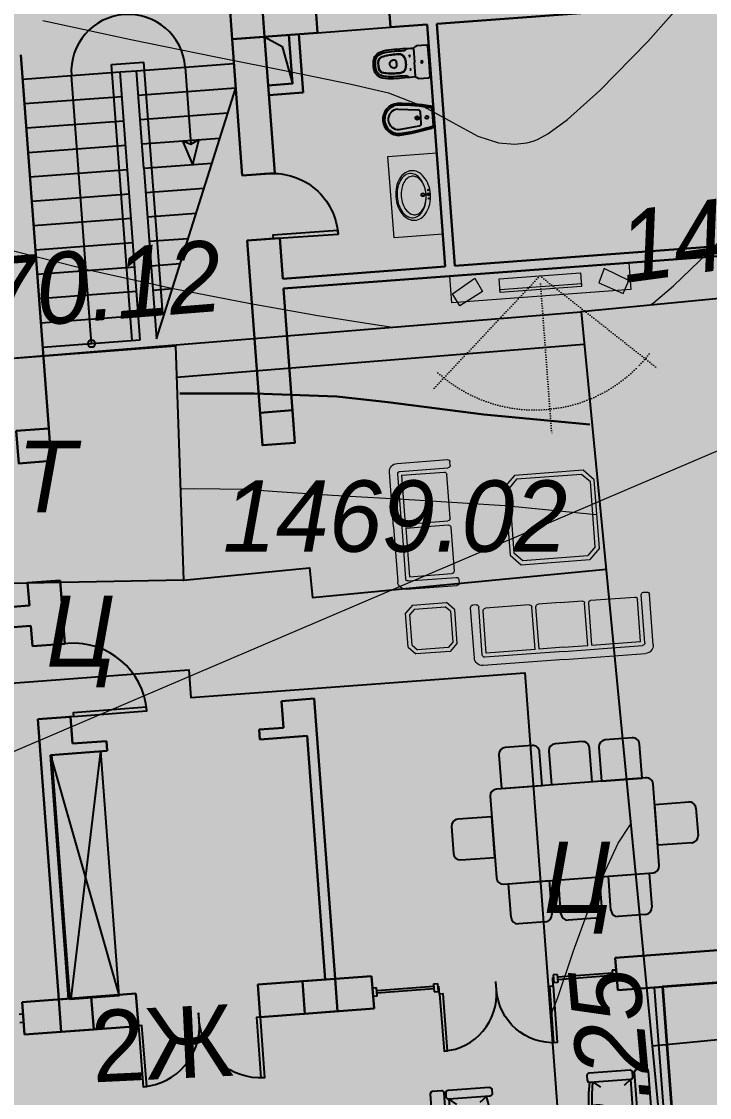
# Model space of a CAD drawing. Header units: millimetres. Extents: x 474337 to 1180020, y 4124662 to 4776603.
# Drawn here: x 742755 to 751199, y 4305724 to 4318936 of the extents above; entities that cross this region are included whole.
import ezdxf

# ---------------------------------------------------------------- set-up
doc = ezdxf.new("R2010")
doc.units = ezdxf.units.MM
doc.header["$PDMODE"] = 32
doc.header["$PDSIZE"] = 0.33
doc.linetypes.add('ACAD_ISO07W100', pattern=[3, 0, -3])
doc.linetypes.add('ДОРОГИ_СТРОЯЩ', pattern=[9, 8, -1])
for name, color, linetype in [('(004) Точки рельефа', 7, 'Continuous'), ('(007) Здания', 7, 'Continuous'), ('(025) Дорога', 7, 'Continuous'), ('(031) Горизонтали', 42, 'Continuous'), ('(035) Откосы', 7, 'Continuous'), ('Furniture', 43, 'Continuous'), ('МЕБЕЛИРОВКА', 7, 'Continuous')]:
    doc.layers.add(name, color=color, linetype=linetype)
doc.layers.add('(032) Горизонтали утолщенные', color=32, linetype='Continuous', lineweight=30)
doc.layers.add('_0', color=7, linetype='Continuous', lineweight=25)
doc.styles.add('BM-431', font='')
doc.styles.add('D-431', font='')
doc.styles.add('P-131', font='')
doc.styles.get('BM-431').set_extended_font_data('Bm431', italic=True)
doc.styles.get('D-431').set_extended_font_data('D431', italic=True)
doc.styles.get('P-131').set_extended_font_data('P131')
doc.linetypes.add('FENCELINE1', pattern='A,0.25,-0.1,[133,ltypeshp.shx,S=0.1,R=0,X=-0.1,Y=0],-0.1,1', length=1.45)
doc.linetypes.add('ПОДПОРНАЯ СТЕНКА', pattern='A,2,["V",Standard,S=1.2,R=0,X=0,Y=-1.2],0.2,["V",Standard,S=0.8,R=0,X=0,Y=-0.8],0.25,["V",Standard,S=0.3,R=0,X=0,Y=-0.3],0.25', length=2.7)

# ---------------------------------------------------------------- blocks, each defined once
blk = doc.blocks.new('*U126')
for p, q in [((0, 0), (0, -100)), ((-750, 0), (-750, -100))]:
    blk.add_line(p, q)
blk.add_lwpolyline([(0, 0), (0, 750), (-43.75, 750), (-43.75, 0)], close=True)
blk.add_arc((0, 0), 750, 90, 180)
blk = doc.blocks.new('*U127')
for p, q in [((0, 0), (0, -100)), ((-900, 0), (-900, -100))]:
    blk.add_line(p, q)
blk.add_lwpolyline([(0, 0), (0, 900), (-43.75, 900), (-43.75, 0)], close=True)
blk.add_arc((0, 0), 900, 90, 180)
blk = doc.blocks.new('FSDFTV')
at = {"color": 33, "linetype": 'ACAD_ISO07W100', "lineweight": 13, "ltscale": 10}
for p, q in [((2, 179), (2, 2037)), ((2, 79), (-1440, 1399)), ((2, 79), (1376, 1338))]:
    blk.add_line(p, q, dxfattribs=at)
at = {"color": 33, "linetype": 'ByBlock', "lineweight": 13}
for points in [[(-1101, 0), (1101, 0), (1101, 331), (-1101, 331)], [(-1086, 219), (-796, 48), (-716, 221), (-1006, 372)], [(1086, 219), (796, 48), (716, 221), (1006, 372)], [(-500, 79), (503, 79), (503, 247), (-500, 247)], [(-500, 210), (503, 210), (503, 247), (-500, 247)]]:
    blk.add_lwpolyline(points, close=True, dxfattribs=at)
at = {"color": 33, "linetype": 'ACAD_ISO07W100', "lineweight": 13, "ltscale": 10}
blk.add_arc((-51, -54), 1776, 42.0748, 137.9252, dxfattribs=at)
blk = doc.blocks.new('dghjhjsdasdh')
at = {"layer": 'МЕБЕЛИРОВКА', "lineweight": 13}
for p, q in [((2593102, -414055, 1194), (2593722, -414055, 1194)), ((2593002, -415155, 1194), (2593002, -414155, 1194)), ((2593102, -415155, 1194), (2593102, -414185, 1194)), ((2593132, -414155, 1194), (2593722, -414155, 1194)), ((2593752, -414125, 1194), (2593752, -414085, 1194)), ((2593152, -414805, 1194), (2593152, -414205, 1194)), ((2593152, -414205, 1194), (2593672, -414205, 1194)), ((2593702, -414775, 1194), (2593702, -414235, 1194)), ((2594331, -414624, 1194), (2594202, -414753, 1194)), ((2594352, -414674, 1194), (2594252, -414774, 1194)), ((2594331, -414624, 1194), (2595173, -414624, 1194)), ((2594352, -414674, 1194), (2595152, -414674, 1194)), ((2595152, -414674, 1194), (2595252, -414774, 1194)), ((2595173, -414624, 1194), (2595302, -414753, 1194)), ((2593152, -414805, 1194), (2593672, -414805, 1194)), ((2594202, -415595, 1194), (2594202, -414753, 1194)), ((2594252, -415574, 1194), (2594252, -414774, 1194)), ((2595252, -414774, 1194), (2595252, -415574, 1194)), ((2595302, -414753, 1194), (2595302, -415595, 1194)), ((2593152, -415155, 1194), (2593152, -414855, 1194)), ((2593152, -414855, 1194), (2593672, -414855, 1194)), ((2593702, -415155, 1194), (2593702, -414885, 1194)), ((2593002, -415155, 1194), (2593002, -416155, 1194)), ((2593102, -415155, 1194), (2593102, -416125, 1194)), ((2593152, -415155, 1194), (2593152, -415455, 1194)), ((2593702, -415155, 1194), (2593702, -415425, 1194)), ((2593152, -415455, 1194), (2593672, -415455, 1194)), ((2593152, -415505, 1194), (2593672, -415505, 1194)), ((2593152, -415505, 1194), (2593152, -416105, 1194)), ((2593702, -415535, 1194), (2593702, -416075, 1194)), ((2594331, -415724, 1194), (2594202, -415595, 1194)), ((2594352, -415674, 1194), (2594252, -415574, 1194)), ((2595252, -415574, 1194), (2595152, -415674, 1194)), ((2595302, -415595, 1194), (2595173, -415724, 1194)), ((2595173, -415724, 1194), (2594331, -415724, 1194)), ((2595152, -415674, 1194), (2594352, -415674, 1194)), ((2593132, -416155, 1194), (2593722, -416155, 1194)), ((2593152, -416105, 1194), (2593672, -416105, 1194)), ((2593102, -416255, 1194), (2593722, -416255, 1194)), ((2593752, -416185, 1194), (2593752, -416225, 1194)), ((2594006, -417024, 1194), (2594006, -416404, 1194)), ((2594076, -416374, 1194), (2594036, -416374, 1194)), ((2594106, -416994, 1194), (2594106, -416404, 1194)), ((2594726, -416424, 1194), (2594186, -416424, 1194)), ((2594836, -416424, 1194), (2595376, -416424, 1194)), ((2595456, -416994, 1194), (2595456, -416404, 1194)), ((2595486, -416374, 1194), (2595526, -416374, 1194)), ((2595556, -417024, 1194), (2595556, -416404, 1194)), ((2593295, -416455, 1194), (2593206, -416544, 1194)), ((2593206, -416544, 1194), (2593206, -416966, 1194)), ((2593316, -416505, 1194), (2593256, -416565, 1194)), ((2593256, -416565, 1194), (2593256, -416945, 1194)), ((2593716, -416455, 1194), (2593295, -416455, 1194)), ((2593696, -416505, 1194), (2593316, -416505, 1194)), ((2593696, -416505, 1194), (2593756, -416565, 1194)), ((2593716, -416455, 1194), (2593806, -416544, 1194)), ((2593756, -416945, 1194), (2593756, -416565, 1194)), ((2593806, -416966, 1194), (2593806, -416544, 1194)), ((2594156, -416974, 1194), (2594156, -416454, 1194)), ((2594756, -416974, 1194), (2594756, -416454, 1194)), ((2594806, -416974, 1194), (2594806, -416454, 1194)), ((2595406, -416974, 1194), (2595406, -416454, 1194)), ((2593316, -417005, 1194), (2593256, -416945, 1194)), ((2593756, -416945, 1194), (2593696, -417005, 1194)), ((2593295, -417055, 1194), (2593206, -416966, 1194)), ((2593295, -417055, 1194), (2593716, -417055, 1194)), ((2593316, -417005, 1194), (2593696, -417005, 1194)), ((2593806, -416966, 1194), (2593716, -417055, 1194)), ((2594781, -417024, 1194), (2594136, -417024, 1194)), ((2594756, -416974, 1194), (2594156, -416974, 1194)), ((2594781, -417024, 1194), (2595426, -417024, 1194)), ((2594806, -416974, 1194), (2595406, -416974, 1194)), ((2594781, -417124, 1194), (2594106, -417124, 1194)), ((2594781, -417124, 1194), (2595456, -417124, 1194))]:
    blk.add_line(p, q, dxfattribs=at)
for centre, radius, start, end in [((2593102, -414155, 1194), 100, 90, 180), ((2593722, -414085, 1194), 30, 0, 90), ((2593132, -414185, 1194), 30, 90, 180), ((2593722, -414125, 1194), 30, 270, 0), ((2593672, -414235, 1194), 30, 0, 90), ((2593672, -414775, 1194), 30, 270, 0), ((2593672, -414885, 1194), 30, 0, 90), ((2593672, -415425, 1194), 30, 270, 0), ((2593672, -415535, 1194), 30, 0, 90), ((2593102, -416155, 1194), 100, 180, 270), ((2593132, -416125, 1194), 30, 180, 270), ((2593672, -416075, 1194), 30, 270, 0), ((2593722, -416185, 1194), 30, 0, 90), ((2593722, -416225, 1194), 30, 270, 0), ((2594036, -416404, 1194), 30, 90, 180), ((2594076, -416404, 1194), 30, 0, 90), ((2594186, -416454, 1194), 30, 90, 180), ((2594726, -416454, 1194), 30, 0, 90), ((2594836, -416454, 1194), 30, 90, 180), ((2595376, -416454, 1194), 30, 0, 90), ((2595486, -416404, 1194), 30, 90, 180), ((2595526, -416404, 1194), 30, 0, 90), ((2594106, -417024, 1194), 100, 180, 270), ((2594136, -416994, 1194), 30, 180, 270), ((2595426, -416994, 1194), 30, 270, 0), ((2595456, -417024, 1194), 100, 270, 0)]:
    blk.add_arc(centre, radius, start, end, dxfattribs=at)
blk = doc.blocks.new('ITYIR6')
at = {"lineweight": 13, "elevation": -59}
blk.add_lwpolyline([(2899772, 225462), (2899772, 224862), (2898772, 224862), (2898772, 225462)], dxfattribs=at)
at = {"lineweight": 13}
for centre, radius in [((2899220, 225325, -59), 9.72), ((2899272, 225255, -59), 23.1), ((2899272, 225325, -59), 17.3), ((2899272, 225255, -59), 14.7), ((2899272, 225325, -59), 10.5), ((2899324, 225325, -59), 9.72)]:
    blk.add_circle(centre, radius, dxfattribs=at)
for centre, radius, start, end in [((2899192, 225090, -59), 237, 124.9793, 149.3739), ((2899241, 225021, -59), 321, 106.1623, 124.9793), ((2899240, 224995, -59), 294, 105.1466, 123.1651), ((2899244, 225032, -59), 258, 104.9001, 122.7157), ((2899272, 224913, -59), 434, 90, 106.1623), ((2899272, 224878, -59), 415, 90, 105.1466), ((2899272, 224926, -59), 367, 90, 104.9001), ((2899272, 224913, -59), 434, 73.8377, 90), ((2899272, 224926, -59), 367, 75.0999, 90), ((2899272, 224878, -59), 415, 74.8534, 90), ((2899300, 225032, -59), 258, 57.2843, 75.0999), ((2899304, 224995, -59), 294, 56.8349, 74.8534), ((2899304, 225021, -59), 321, 55.0207, 73.8377), ((2899352, 225090, -59), 237, 30.6261, 55.0207), ((2899119, 225134, -59), 152, 149.3739, 180), ((2899119, 225134, -59), 152, 180, 210.6261), ((2899119, 225115, -59), 119, 147.6324, 180), ((2899192, 225069, -59), 206, 123.1651, 147.6324), ((2899135, 225141, -59), 100, 147.1854, 180), ((2899135, 225141, -59), 100, 180, 212.8146), ((2899201, 225099, -59), 178, 122.7157, 147.1854), ((2899343, 225099, -59), 178, 32.8146, 57.2843), ((2899352, 225069, -59), 206, 32.3676, 56.8349), ((2899409, 225141, -59), 100, 0, 32.8146), ((2899409, 225141, -59), 100, 327.1854, 0), ((2899425, 225115, -59), 119, 0, 32.3676), ((2899425, 225134, -59), 152, 0, 30.6261), ((2899425, 225134, -59), 152, 329.3739, 0), ((2899192, 225177, -59), 237, 210.6261, 235.0207), ((2899119, 225115, -59), 119, 180, 212.3676), ((2899192, 225162, -59), 206, 212.3676, 236.8349), ((2899201, 225183, -59), 178, 212.8146, 237.2843), ((2899244, 225250, -59), 258, 237.2843, 255.0999), ((2899272, 225356, -59), 367, 255.0999, 270), ((2899272, 225356, -59), 367, 270, 284.9001), ((2899300, 225250, -59), 258, 284.9001, 302.7157), ((2899343, 225183, -59), 178, 302.7157, 327.1854), ((2899352, 225162, -59), 206, 303.1651, 327.6324), ((2899352, 225177, -59), 237, 304.9793, 329.3739), ((2899425, 225115, -59), 119, 327.6324, 0), ((2899241, 225246, -59), 321, 235.0207, 253.8377), ((2899240, 225236, -59), 294, 236.8349, 254.8534), ((2899272, 225355, -59), 434, 253.8377, 270), ((2899272, 225353, -59), 415, 254.8534, 270), ((2899272, 225353, -59), 415, 270, 285.1466), ((2899272, 225355, -59), 434, 270, 286.1623), ((2899304, 225236, -59), 294, 285.1466, 303.1651), ((2899304, 225246, -59), 321, 286.1623, 304.9793)]:
    blk.add_arc(centre, radius, start, end, dxfattribs=at)
blk = doc.blocks.new('cu')
at = {"layer": '_0'}
for p, q in [((0, 0), (0, 186)), ((18, 200), (141, 200)), ((180, 164), (180, 0)), ((279, 159), (261, 176)), ((0, -2), (0, 0)), ((180, -2), (180, 0)), ((437, 47), (424, 47)), ((0, -5), (0, -2)), ((0, -191), (0, -5)), ((180, -2), (180, -5)), ((180, -169), (180, -5)), ((437, -52), (424, -52)), ((141, -205), (18, -205)), ((279, -164), (261, -181))]:
    blk.add_line(p, q, dxfattribs=at)
for centre, radius in [((90, -2), 13.5), ((90, -2), 13.5), ((236, 80), 7.5), ((236, -85), 7.5)]:
    blk.add_circle(centre, radius, dxfattribs=at)
for centre, radius, start, end in [((8, 186), 8, 155.2115, 180), ((18, 180), 20, 90, 150.9831), ((141, 181), 19, 34.9372, 90), ((165, 198), 10, 214.9372, 253.7848), ((155, 164), 25, 23.3776, 73.7848), ((383, -5322), 5500, 89.2905, 92.1362), ((155, 164), 25, 360, 23.3776), ((293, 173), 20, 225, 270.9364), ((383, -5322), 5476, 89.2905, 90.9364), ((444, -373), 550, 75.4605, 89.2905), ((444, -373), 526, 75.4605, 89.2905), ((549, 30), 110, 8.8162, 75.4605), ((549, 30), 134, 8.8162, 75.4605), ((485, 0), 200, 160.016, 180), ((485, 0), 200, 180, 180.7162), ((485, 0), 196, 160.016, 180), ((485, 0), 196, 180, 180.7308), ((368, 43), 75, 90.1648, 160.016), ((368, 43), 71, 90.1648, 160.016), ((383, -5322), 5440, 89.2905, 90.1648), ((383, -5322), 5436, 89.2905, 90.1648), ((582, 0), 180, 170.2849, 180), ((424, 27), 20, 90, 170.2849), ((437, 0), 47, 0, 90), ((444, -373), 490, 75.4605, 89.2905), ((444, -373), 486, 75.4605, 89.2905), ((437, 0), 47, 356.9509, 0), ((549, 30), 70, 8.8162, 75.4605), ((549, 30), 74, 8.8162, 75.4605), ((355, 0), 266, 0, 8.8162), ((355, 0), 266, 359.4615, 0), ((355, 0), 270, 0, 8.8162), ((355, 0), 270, 359.4695, 0), ((355, 0), 306, 0, 8.8162), ((355, 0), 306, 359.5319, 0), ((355, 0), 330, 0, 8.8162), ((485, -5), 200, 179.2838, 180), ((485, -5), 200, 180, 199.984), ((485, -5), 196, 179.2692, 180), ((485, -5), 196, 180, 199.984), ((368, -48), 75, 199.984, 269.8352), ((368, -48), 71, 199.984, 269.8352), ((383, 5317), 5436, 269.8352, 270.7095), ((383, 5317), 5440, 269.8352, 270.7095), ((582, 0), 180, 180, 180.7958), ((582, -5), 180, 179.2042, 180), ((582, -5), 180, 180, 189.7151), ((424, -32), 20, 189.7151, 270), ((437, -5), 47, 270, 0), ((444, 368), 486, 270.7095, 284.5395), ((444, 368), 490, 270.7095, 284.5395), ((437, -5), 47, 0, 3.0491), ((549, -35), 70, 284.5395, 351.1838), ((549, -35), 74, 284.5395, 351.1838), ((549, -35), 110, 284.5395, 351.1838), ((549, -35), 134, 284.5395, 351.1838), ((355, -5), 266, 351.1838, 0), ((355, -5), 266, 0, 0.5385), ((355, -5), 270, 351.1838, 0), ((355, -5), 270, 0, 0.5305), ((355, -5), 306, 351.1838, 0), ((355, -5), 306, 0, 0.4681), ((355, -5), 330, 351.1838, 0), ((355, 0), 330, 359.5659, 0), ((355, -5), 330, 0, 0.4341), ((8, -191), 8, 180, 204.7885), ((18, -185), 20, 209.0169, 270), ((141, -186), 19, 270, 325.0628), ((165, -203), 10, 106.2152, 145.0628), ((155, -169), 25, 286.2152, 336.6224), ((155, -169), 25, 336.6224, 0), ((383, 5317), 5500, 267.8638, 270.7095), ((293, -178), 20, 89.0636, 135), ((383, 5317), 5476, 269.0636, 270.7095), ((444, 368), 526, 270.7095, 284.5395), ((444, 368), 550, 270.7095, 284.5395)]:
    blk.add_arc(centre, radius, start, end, dxfattribs=at)
blk = doc.blocks.new('di')
at = {"layer": 'Furniture', "ltscale": 6}
for p, q in [((-2.12, 0.88), (-14.12, 0.88)), ((-17.12, -2.12), (-17.12, -17.12)), ((0.88, -17.12), (0.88, -2.12)), ((9.88, -17.12), (-26.12, -17.12)), ((-17.12, -17.12), (0.88, -17.12)), ((-44.12, -22.27), (-29.12, -22.27)), ((-29.12, -20.12), (-29.12, -86.12)), ((-29.12, -22.27), (-29.12, -40.27)), ((12.88, -86.12), (12.88, -20.12)), ((27.88, -22.27), (12.88, -22.27)), ((12.88, -22.27), (12.88, -40.27)), ((-47.12, -37.27), (-47.12, -25.27)), ((30.88, -37.27), (30.88, -25.27)), ((-29.12, -40.27), (-44.12, -40.27)), ((12.88, -40.27), (27.88, -40.27)), ((-47.12, -59.34), (-47.12, -47.34)), ((-44.12, -44.34), (-29.12, -44.34)), ((27.88, -44.34), (12.88, -44.34)), ((30.88, -59.34), (30.88, -47.34)), ((-29.12, -62.34), (-44.12, -62.34)), ((12.88, -62.34), (27.88, -62.34)), ((-47.12, -81.42), (-47.12, -69.42)), ((-44.12, -66.42), (-29.12, -66.42)), ((-29.12, -66.42), (-29.12, -84.42)), ((27.88, -66.42), (12.88, -66.42)), ((12.88, -66.42), (12.88, -84.42)), ((30.88, -81.42), (30.88, -69.42)), ((-29.12, -84.42), (-44.12, -84.42)), ((12.88, -84.42), (27.88, -84.42)), ((-26.12, -89.12), (9.88, -89.12)), ((-17.12, -104.12), (-17.12, -89.12)), ((-17.12, -89.12), (0.88, -89.12)), ((0.88, -89.12), (0.88, -104.12)), ((-2.12, -107.12), (-14.12, -107.12))]:
    blk.add_line(p, q, dxfattribs=at)
for centre, start, end in [((-14.12, -2.12), 90, 180), ((-2.12, -2.12), 0, 90), ((-26.12, -20.12), 90, 180), ((9.88, -20.12), 0, 90), ((-44.12, -25.27), 90, 180), ((27.88, -25.27), 0, 90), ((-44.12, -37.27), 180, 270), ((27.88, -37.27), 270, 0), ((-44.12, -47.34), 90, 180), ((27.88, -47.34), 0, 90), ((-44.12, -59.34), 180, 270), ((27.88, -59.34), 270, 0), ((-44.12, -69.42), 90, 180), ((27.88, -69.42), 0, 90), ((-44.12, -81.42), 180, 270), ((27.88, -81.42), 270, 0), ((-26.12, -86.12), 180, 270), ((9.88, -86.12), 270, 0), ((-14.12, -104.12), 180, 270), ((-2.12, -104.12), 270, 0)]:
    blk.add_arc(centre, 3, start, end, dxfattribs=at)
blk = doc.blocks.new('*U133')
for p, q in [((-800, 0), (-800, 100)), ((0, 0), (0, 100))]:
    blk.add_line(p, q)
blk.add_lwpolyline([(0, 0), (0, -800), (-43.75, -800), (-43.75, 0)], close=True)
blk.add_arc((0, 0), 800, 180, 270)
blk = doc.blocks.new('*U136')
for p, q in [((-700, 0), (-700, -100)), ((0, 0), (0, -100))]:
    blk.add_line(p, q)
blk.add_lwpolyline([(0, 0), (0, 700), (-43.75, 700), (-43.75, 0)], close=True)
blk.add_arc((0, 0), 700, 90, 180)
blk = doc.blocks.new('bedeh-4')
at = {"color": 0, "linetype": 'ByBlock'}
for p, q in [((0.106, -0.02), (-0.106, -0.02)), ((-0.126, -0.444), (-0.099, -0.197)), ((0.069, -0.17), (-0.069, -0.17)), ((0.126, -0.444), (0.099, -0.197))]:
    blk.add_line(p, q, dxfattribs=at)
for centre, radius in [((0, -0.095), 0.0183), ((0, -0.215), 0.0219), ((0, -0.215), 0.0119)]:
    blk.add_circle(centre, radius, dxfattribs=at)
for centre, radius, start, end in [((2.471, -0.641), 2.674, 167.095, 175.7104), ((2.471, -0.641), 2.654, 166.4832, 175.7104), ((-0.106, -0.05), 0.03, 90, 167.095), ((0.106, -0.05), 0.03, 12.905, 90), ((-2.471, -0.641), 2.654, 4.2896, 13.5168), ((-2.471, -0.641), 2.674, 4.2896, 12.905), ((-0.069, -0.2), 0.03, 90, 173.7516), ((0.069, -0.2), 0.03, 6.2484, 90), ((0, -0.44), 0.196, 180, 0), ((0, -0.44), 0.175, 180, 0), ((0, -0.444), 0.126, 180, 0)]:
    blk.add_arc(centre, radius, start, end, dxfattribs=at)
blk = doc.blocks.new('GHE-BANH')
for p, q in [((-301, -34), (-231, -120)), ((301, -34), (231, -120)), ((-381, -527), (-381, -548)), ((-301, -497), (-231, -410)), ((-301, -497), (301, -497)), ((301, -497), (231, -410)), ((381, -527), (381, -548))]:
    blk.add_line(p, q)
for points in [[(-411, -497), (-411, 7, -0.414214), (-381, 37), (-331, 37, -0.414214), (-301, 7), (-301, -497, -0.414214), (-331, -527), (-381, -527, -0.414214)], [(411, -497), (411, 7, 0.414214), (381, 37), (331, 37, 0.414214), (301, 7), (301, -497, 0.414214), (331, -527), (381, -527, 0.414214)], [(-411, -578), (-411, -691, 0.414214), (-381, -721), (381, -721, 0.414214), (411, -691), (411, -578, 0.414214), (381, -548), (-381, -548, 0.414214)]]:
    blk.add_lwpolyline(points, format="xyb", close=True)
blk.add_arc((0, -1362), 1362, 77.2483, 102.7517)
blk = doc.blocks.new('SALOND')
for p, q in [((-1175, -194), (-1175, -173)), ((-391, -224), (-1095, -224)), ((-1095, -224), (-1025, -311)), ((-391, -224), (-461, -311)), ((-350, -224), (354, -224)), ((-350, -224), (-280, -311)), ((-350, -224), (-280, -311)), ((354, -224), (284, -311)), ((395, -224), (1099, -224)), ((395, -224), (465, -311)), ((1099, -224), (1029, -311)), ((1180, -194), (1180, -173)), ((-1095, -687), (-1025, -600)), ((-391, -687), (-461, -600)), ((-350, -687), (-280, -600)), ((354, -687), (284, -600)), ((395, -687), (465, -600)), ((1099, -687), (1029, -600))]:
    blk.add_line(p, q)
for points in [[(-383, -143), (-383, -30, 0.414214), (-413, 0), (-1175, 0, 0.414214), (-1205, -30), (-1205, -143, 0.414214), (-1175, -173), (-413, -173, 0.414214)], [(-357, -143), (-357, -30, -0.414214), (-327, 0), (327, 0, -0.414214), (357, -30), (357, -143, -0.414214), (327, -173), (-327, -173, -0.414214)], [(388, -143), (388, -30, -0.414214), (418, 0), (1180, 0, -0.414214), (1210, -30), (1210, -143, -0.414214), (1180, -173), (418, -173, -0.414214)], [(-1205, -224), (-1205, -728, 0.414214), (-1175, -758), (-1125, -758, 0.414214), (-1095, -728), (-1095, -224, 0.414214), (-1125, -194), (-1175, -194, 0.414214)], [(1210, -224), (1210, -728, -0.414214), (1180, -758), (1129, -758, -0.414214), (1099, -728), (1099, -224, -0.414214), (1129, -194), (1180, -194, -0.414214)]]:
    blk.add_lwpolyline(points, format="xyb", close=True)
for points in [[(-369, -225), (-369, -695)], [(376, -225), (376, -695)]]:
    blk.add_lwpolyline(points)
for centre, radius, start, end in [((-743, 1140), 1861, 259.0974, 280.9026), ((-743, 1160), 1921, 259.442, 280.9026), ((2, 1160), 1921, 258.8192, 281.1808), ((2, 1140), 1861, 259.0974, 280.9026), ((747, 1160), 1921, 259.0974, 280.558), ((747, 1140), 1861, 259.0974, 280.9026)]:
    blk.add_arc(centre, radius, start, end)
blk = doc.blocks.new('A$C0B3E6E50')
blk.add_lwpolyline([(1077, 707), (1677, 707, 0.414214), (1727, 757), (1727, 1757, 0.414214), (1677, 1807), (1077, 1807, 0.414214), (1027, 1757), (1027, 757, 0.414214)], format="xyb", close=True)
at = {"xscale": -1, "rotation": 270}
blk.add_blockref('SALOND', (2691, 1205), dxfattribs=at)
at = {"rotation": 270}
for p in [(721, 1924), (721, 650)]:
    blk.add_blockref('GHE-BANH', p, dxfattribs=at)
blk = doc.blocks.new('ftsriukj')
h = blk.add_hatch(color=256)
h.dxf.hatch_style = 1
h.paths.add_polyline_path([(400, 17000), (0, 17000), (0, 16800), (400, 16800)])
h.paths.add_polyline_path([(200, 16800), (0, 16800), (0, 16600), (200, 16600)])
h.paths.add_polyline_path([(400, 16800), (200, 16800), (200, 16600), (400, 16600)])
h = blk.add_hatch(color=256)
h.dxf.hatch_style = 1
h.paths.add_polyline_path([(-2600, 12000), (-3000, 12000), (-3000, 11800), (-2600, 11800)])
h.paths.add_polyline_path([(-2800, 11800), (-3000, 11800), (-3000, 11600), (-2800, 11600)])
h.paths.add_polyline_path([(-2600, 11800), (-2800, 11800), (-2800, 11600), (-2600, 11600)])
h = blk.add_hatch(color=256)
h.dxf.hatch_style = 1
h.paths.add_polyline_path([(400, 12000), (0, 12000), (0, 11800), (400, 11800)])
h.paths.add_polyline_path([(200, 11800), (0, 11800), (0, 11600), (200, 11600)])
h.paths.add_polyline_path([(400, 11800), (200, 11800), (200, 11600), (400, 11600)])
h = blk.add_hatch(color=256)
h.dxf.hatch_style = 1
h.paths.add_polyline_path([(-2600, 5000), (-3000, 5000), (-3000, 4800), (-2600, 4800)])
h.paths.add_polyline_path([(-2800, 4800), (-3000, 4800), (-3000, 4600), (-2800, 4600)])
h.paths.add_polyline_path([(-2600, 4800), (-2800, 4800), (-2800, 4600), (-2600, 4600)])
h = blk.add_hatch(color=256)
h.dxf.hatch_style = 1
h.paths.add_polyline_path([(400, 5000), (0, 5000), (0, 4800), (400, 4800)])
h.paths.add_polyline_path([(200, 4800), (0, 4800), (0, 4600), (200, 4600)])
h.paths.add_polyline_path([(400, 4800), (200, 4800), (200, 4600), (400, 4600)])
at = {"lineweight": 30}
for p, q in [((1050, 16600), (1050, 17000)), ((1950, 16600), (1950, 17000)), ((-2600, 16600), (-2600, 12000)), ((0, 16600), (1050, 16600)), ((400, 14920), (400, 16600)), ((700, 16600), (700, 16000)), ((820, 16600), (820, 15880)), ((1950, 16600), (2400, 16600)), ((2400, 16600), (2400, 13620)), ((2520, 16600), (4460, 16600)), ((2520, 16600), (2520, 13620)), ((700, 16000), (400, 16000)), ((820, 15880), (400, 15880)), ((400, 14920), (0, 14920)), ((400, 14120), (0, 14120)), ((400, 13620), (400, 14120)), ((400, 13620), (2400, 13620)), ((2520, 13620), (6000, 13620)), ((400, 13500), (6000, 13500)), ((400, 11600), (400, 13500)), ((-3000, 9850), (-3000, 10130)), ((-3000, 10130), (-2600, 10130)), ((-2600, 10130), (-2600, 9350)), ((-4650, 9850), (-3000, 9850)), ((-8600, 9600), (-3000, 9600)), ((-3000, 9600), (-3000, 9350)), ((-3000, 9350), (-2600, 9350)), ((-3000, 8450), (-3000, 5000)), ((-3000, 8450), (-2600, 8450)), ((-2600, 8450), (-2600, 8120)), ((0, 8450), (400, 8450)), ((0, 8450), (0, 8120)), ((400, 5000), (400, 8450)), ((-2180, 8120), (-2600, 8120)), ((-2180, 7999), (-2180, 8120)), ((0, 8120), (-300, 8120)), ((-300, 7999), (-300, 8120)), ((-2880, 8000), (-2880, 5000)), ((-2180, 8000), (-2880, 8000)), ((280, 8000), (-300, 8000)), ((280, 5000), (280, 8000)), ((-2050, 5000), (-3450, 5000)), ((-3450, 4600), (-3450, 5000)), ((-2050, 4600), (-2050, 5000)), ((850, 5000), (-550, 5000)), ((-550, 4600), (-550, 5000)), ((850, 4600), (850, 5000)), ((6400, 5000), (3850, 5000)), ((3850, 5000), (3850, 4600)), ((-2050, 4600), (-3450, 4600)), ((850, 4600), (-550, 4600)), ((6400, 4600), (3850, 4600))]:
    blk.add_line(p, q, dxfattribs=at)
for p, q in [((1050, 16600), (400, 16600)), ((400, 16600), (605, 16466)), ((1050, 16600), (1950, 16600)), ((605, 16466), (700, 16000)), ((-2600, 16300), (-1400, 16300)), ((-2000, 13000), (-2000, 16300)), ((-1400, 13000), (-1400, 16300)), ((-1400, 16300), (-1200, 16300)), ((-1200, 15100), (-1200, 16300)), ((-1200, 16300), (0, 16300)), ((-600, 16300), (-600, 15350)), ((-2600, 16000), (-1400, 16000)), ((-1200, 16000), (0, 16000)), ((-1200, 13000), (0, 16000)), ((-2600, 15700), (-1400, 15700)), ((-1200, 15700), (-120, 15700)), ((-2600, 15400), (-1400, 15400)), ((-1200, 15400), (-240, 15400)), ((-700, 15400), (-600, 15100)), ((-700, 15400), (-600, 15350)), ((-500, 15400), (-600, 15100)), ((-600, 15350), (-500, 15400)), ((-2600, 15100), (-1400, 15100)), ((-1200, 15100), (-360, 15100)), ((-1200, 15100), (-1200, 13000)), ((-2600, 14800), (-1400, 14800)), ((-1200, 14800), (-480, 14800)), ((-2600, 14500), (-1400, 14500)), ((-1200, 14500), (-600, 14500)), ((-2600, 14200), (-1400, 14200)), ((-1200, 14200), (-720, 14200)), ((400, 13620), (400, 14120)), ((-2600, 13900), (-1400, 13900)), ((-1200, 13900), (-840, 13900)), ((-2600, 13600), (-1400, 13600)), ((-1200, 13600), (-960, 13600)), ((-2600, 13300), (-1400, 13300)), ((-1200, 13300), (-1080, 13300)), ((-2600, 13000), (-1400, 13000)), ((-3000, 9600), (-3000, 9350)), ((-3000, 8450), (-3000, 7450)), ((-2880, 8000), (-2263, 5000)), ((-2263, 8000), (-2850, 5000)), ((-3450, 4850), (-3500, 4850)), ((900, 4850), (850, 4850)), ((900, 4750), (900, 4850)), ((1600, 4815), (900, 4815)), ((1600, 4785), (900, 4785)), ((1600, 4850), (1600, 4750)), ((1600, 4850), (1650, 4850)), ((1650, 4850), (1650, 4750)), ((3125, 4850), (3075, 4850)), ((3075, 4850), (3075, 4750)), ((3125, 4850), (3125, 4750)), ((3800, 4815), (3125, 4815)), ((3800, 4785), (3125, 4785)), ((3850, 4850), (3800, 4850)), ((3800, 4850), (3800, 4750)), ((-3450, 4750), (-3500, 4750)), ((900, 4750), (850, 4750)), ((1600, 4750), (1650, 4750)), ((3125, 4750), (3075, 4750)), ((3850, 4750), (3800, 4750)), ((4400, 4600), (4400, 600))]:
    blk.add_line(p, q)
at = {"linetype": 'FENCELINE1', "ltscale": 250}
for p, q in [((-1500, 13000), (-1500, 16400)), ((-1500, 16400), (-1100, 16400)), ((-1100, 13300), (-1100, 16400)), ((4300, 4600), (4300, 600))]:
    blk.add_line(p, q, dxfattribs=at)
at = {"lineweight": 30}
for points in [[(0, 17000), (400, 17000), (400, 16600), (0, 16600)], [(-3000, 12000), (-2600, 12000), (-2600, 11600), (-3000, 11600)], [(-3000, 5000), (-2600, 5000), (-2600, 4600), (-3000, 4600)], [(0, 5000), (400, 5000), (400, 4600), (0, 4600)]]:
    blk.add_lwpolyline(points, close=True, dxfattribs=at)
for points in [[(0, 14920), (0, 16600)], [(0, 12000), (400, 12000), (400, 11600), (0, 11600), (0, 14120)]]:
    blk.add_lwpolyline(points, dxfattribs=at)
blk.add_lwpolyline([(400, 16600), (700, 16600), (700, 16000), (400, 16000), (400, 16600)])
blk.add_lwpolyline([(-2863, 8000), (-2263, 8000), (-2263, 4987), (-2863, 4987)], close=True)
blk.add_circle((-2000, 13000), 45)
blk.add_arc((-1300, 16300), 700, 0, 180)
at = {"xscale": -1, "rotation": 1.360701551433863e-06}
blk.add_blockref('cu', (2391, 16150), dxfattribs=at)
for name, p, xscale, yscale, zscale, rotation in [('bedeh-4', (2407, 15464), 999.9999999999987, 999.9999999999987, 999.9999999999987, 269.8861775758317), ('di', (1990, 6817), 27.85915888847942, 27.85915888847942, 27.85915888847942, 90)]:
    blk.add_blockref(name, p, dxfattribs=dict(xscale=xscale, yscale=yscale, zscale=zscale, rotation=rotation))
at = {"color": 1, "rotation": 270}
blk.add_blockref('ITYIR6', (-223062, 2913792, 59), dxfattribs=at)
at = {"color": 1, "lineweight": 35, "xscale": -1, "rotation": 270}
blk.add_blockref('dghjhjsdasdh', (418654, -2584302, -1194), dxfattribs=at)
blk.add_blockref('A$C0B3E6E50', (1460, 1196))
at = {"layer": '_0', "xscale": -1, "rotation": 180}
blk.add_blockref('FSDFTV', (3549, 13500), dxfattribs=at)
at = {"layer": 'Furniture', "linetype": 'ByBlock', "xscale": -1}
for name, p, rotation in [('*U133', (318, 14120), 89.76495626444145), ('*U136', (3065, 4715), 179.7649562644418), ('*U126', (-550, 4603), 179.7649562644415)]:
    blk.add_blockref(name, p, dxfattribs=dict(at, rotation=rotation))
at = {"layer": 'Furniture', "linetype": 'ByBlock'}
for name, p, rotation in [('*U127', (-2560, 8450), 270.2350437355583), ('*U136', (1665, 4715), 180.2350437355583), ('*U126', (-2050, 4603), 180.2350437355583)]:
    blk.add_blockref(name, p, dxfattribs=dict(at, rotation=rotation))

msp = doc.modelspace()

# ---------------------------------------------------------------- hatches: boundary and pattern name
at = {"lineweight": 30, "true_color": 0xababab}
h = msp.add_hatch(color=253, dxfattribs=at)
h.dxf.hatch_style = 1
edge = h.paths.add_edge_path()
edge.add_arc((846630, 4561555), 73175, 338.95055, 346.7582, ccw=False)
edge.add_line((914922, 4535273), (911663, 4528011))
edge.add_arc((846808, 4561435), 72961, 318.90504, 332.73521, ccw=False)
edge.add_arc((899642, 4515568), 3000, 224.5229, 315.8135, ccw=False)
edge.add_line((897503, 4513464), (864463, 4551254))
edge.add_line((864463, 4551254), (860836, 4549325))
edge.add_line((860836, 4549325), (895608, 4509554))
edge.add_arc((893205, 4507758), 3000, -36.0724, 36.7572, ccw=False)
edge.add_line((895629, 4505992), (866171, 4470218))
edge.add_arc((864010, 4472299), 3000, 225.8075, 316.0821, ccw=False)
edge.add_line((861919, 4470148), (818734, 4519541))
edge.add_line((818734, 4519541), (818452, 4519193))
edge.add_line((818452, 4519193), (816394, 4516141))
edge.add_line((816394, 4516141), (860071, 4466185))
edge.add_arc((857596, 4464489), 3000, -32.4344, 34.4299, ccw=False)
edge.add_line((860128, 4462880), (845305, 4444879))
edge.add_arc((842989, 4446786), 3000, 225, 320.5299, ccw=False)
edge.add_line((840868, 4444664), (817571, 4467961))
edge.add_arc((816157, 4466547), 2000, 45, 105.7638)
edge.add_line((815614, 4468472), (810446, 4467013))
edge.add_line((810446, 4467013), (808272, 4474712))
edge.add_line((808272, 4474712), (794799, 4470909))
edge.add_line((794799, 4470909), (796972, 4463210))
edge.add_line((796972, 4463210), (797663, 4464444))
edge.add_line((797663, 4464444), (796033, 4470218))
edge.add_line((796033, 4470218), (807582, 4473478))
edge.add_line((807582, 4473478), (809212, 4467704))
edge.add_line((809212, 4467704), (797663, 4464444))
edge.add_line((797663, 4464444), (796972, 4463210))
edge.add_line((796972, 4463210), (752899, 4450768))
edge.add_line((752899, 4450768), (744213, 4442082))
edge.add_line((744213, 4442082), (810151, 4460695))
edge.add_line((810151, 4460695), (811102, 4457327))
edge.add_line((811102, 4457327), (813027, 4457870))
edge.add_line((813027, 4457870), (812076, 4461239))
edge.add_line((812076, 4461239), (813858, 4461742))
edge.add_arc((814402, 4459817), 2000, 45, 105.7638, ccw=False)
edge.add_line((815816, 4461231), (837447, 4439600))
edge.add_arc((835326, 4437479), 3000, -39.4701, 45, ccw=False)
edge.add_line((837641, 4435572), (825729, 4421106))
edge.add_line((825729, 4421106), (817128, 4418678))
edge.add_line((817128, 4418678), (813751, 4430643))
edge.add_line((813751, 4430643), (813489, 4430465))
edge.add_line((813489, 4430465), (810217, 4429542))
edge.add_line((810217, 4429542), (809782, 4431081))
edge.add_line((809782, 4431081), (794846, 4426865))
edge.add_line((794846, 4426865), (795368, 4425016))
edge.add_arc((793960, 4410569), 14516, 77.9187, 84.4334, ccw=False)
edge.add_line((796998, 4424763), (796697, 4425829))
edge.add_line((796697, 4425829), (809901, 4429556))
edge.add_line((809901, 4429556), (813077, 4418307))
edge.add_arc((813584, 4435582), 17282, 232.8228, 268.3162, ccw=False)
edge.add_arc((793960, 4410569), 14516, 50.7638, 84.4334)
edge.add_line((795368, 4425016), (795349, 4425010))
edge.add_line((795349, 4425010), (795386, 4424877))
edge.add_line((795386, 4424877), (792249, 4423992))
edge.add_line((792249, 4423992), (792241, 4424020))
edge.add_line((792241, 4424020), (788391, 4422934))
edge.add_line((788391, 4422934), (788399, 4422905))
edge.add_line((788399, 4422905), (785262, 4422019))
edge.add_line((785262, 4422019), (785224, 4422153))
edge.add_line((785224, 4422153), (785205, 4422147))
edge.add_arc((793960, 4410569), 14516, 127.0942, 160.7638)
edge.add_arc((764153, 4421628), 17282, 303.2114, 338.7046, ccw=False)
edge.add_line((773619, 4407169), (770443, 4418418))
edge.add_line((770443, 4418418), (783647, 4422145))
edge.add_line((783647, 4422145), (783948, 4421079))
edge.add_arc((793960, 4410569), 14516, 127.0942, 133.6088, ccw=False)
edge.add_line((785205, 4422147), (784683, 4423996))
edge.add_line((784683, 4423996), (760700, 4417226))
edge.add_line((760700, 4417226), (759885, 4420113))
edge.add_line((759885, 4420113), (757961, 4419570))
edge.add_line((757961, 4419570), (756222, 4425729))
edge.add_line((756222, 4425729), (758147, 4426273))
edge.add_line((758147, 4426273), (756625, 4431662))
edge.add_line((756625, 4431662), (754701, 4431119))
edge.add_line((754701, 4431119), (752962, 4437278))
edge.add_line((752962, 4437278), (754887, 4437821))
edge.add_line((754887, 4437821), (754343, 4439746))
edge.add_line((754343, 4439746), (757760, 4440711))
edge.add_line((757760, 4440711), (757040, 4443261))
edge.add_line((757040, 4443261), (762429, 4444782))
edge.add_line((762429, 4444782), (763149, 4442232))
edge.add_line((763149, 4442232), (812472, 4456155))
edge.add_line((812472, 4456155), (813246, 4453412))
edge.add_line((813246, 4453412), (815796, 4454132))
edge.add_line((815796, 4454132), (816557, 4451438))
edge.add_line((816557, 4451438), (816846, 4451519))
edge.add_line((816846, 4451519), (817484, 4449257))
edge.add_line((817484, 4449257), (816570, 4448999))
edge.add_line((816570, 4448999), (818309, 4442840))
edge.add_line((818309, 4442840), (816384, 4442297))
edge.add_line((816384, 4442297), (818829, 4433635))
edge.add_line((818829, 4433635), (813054, 4432005))
edge.add_line((813054, 4432005), (813489, 4430465))
edge.add_line((813489, 4430465), (813751, 4430643))
edge.add_line((813751, 4430643), (822605, 4433142))
edge.add_line((822605, 4433142), (815433, 4458550))
edge.add_line((815433, 4458550), (811102, 4457327))
edge.add_line((811102, 4457327), (764185, 4444083))
edge.add_line((764185, 4444083), (763600, 4446152))
edge.add_line((763600, 4446152), (749983, 4442308))
edge.add_line((749983, 4442308), (757740, 4414832))
edge.add_line((757740, 4414832), (766594, 4417331))
edge.add_line((766594, 4417331), (769971, 4405366))
edge.add_line((769971, 4405366), (755467, 4401266))
edge.add_arc((757861, 4391958), 9611, 104.4217, 160.5835)
edge.add_line((748796, 4395153), (732354, 4346129))
edge.add_arc((729465, 4346937), 3000, 217.13, 344.3655, ccw=False)
edge.add_line((727073, 4345126), (704536, 4370904))
edge.add_line((704536, 4370904), (709806, 4375511))
edge.add_line((709806, 4375511), (707173, 4378522))
edge.add_line((707173, 4378522), (703409, 4375231))
edge.add_line((703409, 4375231), (700484, 4378577))
edge.add_line((700484, 4378577), (694461, 4373311))
edge.add_line((694461, 4373311), (698147, 4369095))
edge.add_line((698147, 4369095), (692877, 4364488))
edge.add_line((692877, 4364488), (695510, 4361477))
edge.add_line((695510, 4361477), (702286, 4367401))
edge.add_line((702286, 4367401), (726650, 4339533))
edge.add_arc((724261, 4337719), 3000, -25.6066, 37.2074, ccw=False)
edge.add_line((726966, 4336422), (703051, 4296775))
edge.add_arc((700608, 4298516), 3000, 284.004, 324.5226, ccw=False)
edge.add_arc((702314, 4289686), 6000, 99.4004, 114.7492)
edge.add_arc((698821, 4297970), 3000, 225.2666, 289.0719, ccw=False)
edge.add_line((696710, 4295839), (659800, 4338056))
edge.add_line((659800, 4338056), (662811, 4340688))
edge.add_line((662811, 4340688), (658354, 4345786))
edge.add_line((658354, 4345786), (652332, 4340521))
edge.add_line((652332, 4340521), (696718, 4289752))
edge.add_arc((694232, 4287990), 3047, -22.6604, 35.3267, ccw=False)
edge.add_line((697044, 4286817), (694123, 4282038))
edge.add_line((694123, 4282038), (683636, 4279308))
edge.add_line((683636, 4279308), (676831, 4275960))
edge.add_line((676831, 4275960), (665093, 4272980))
edge.add_line((665093, 4272980), (665247, 4271892))
edge.add_line((665247, 4271892), (652756, 4270586))
edge.add_line((652756, 4270586), (647043, 4269815))
edge.add_line((647043, 4269815), (646667, 4270703))
edge.add_line((646667, 4270703), (639481, 4269737))
edge.add_line((639481, 4269737), (640340, 4263755))
edge.add_line((640340, 4263755), (648547, 4264617))
edge.add_line((648547, 4264617), (669846, 4269535))
edge.add_line((669846, 4269535), (686295, 4271847))
edge.add_line((686295, 4271847), (694953, 4272300))
edge.add_line((694953, 4272300), (703359, 4278482))
edge.add_arc((704876, 4281071), 3000, 110.7792, 239.6422, ccw=False)
edge.add_arc((702314, 4289686), 6000, 284.4559, 323.9166)
edge.add_arc((709490, 4284259), 3000, 104.1085, 140.8735, ccw=False)
edge.add_line((708759, 4287168), (730309, 4291510))
edge.add_line((730309, 4291510), (737602, 4291510))
edge.add_line((737602, 4291510), (745207, 4292082))
edge.add_line((745207, 4292082), (744853, 4300533))
edge.add_line((744853, 4300533), (748184, 4300782))
edge.add_line((748184, 4300782), (748139, 4301380))
edge.add_line((748139, 4301380), (752527, 4301708))
edge.add_line((752527, 4301708), (752229, 4305697))
edge.add_line((752229, 4305697), (757215, 4306069))
edge.add_line((757215, 4306069), (756161, 4320184))
edge.add_line((756161, 4320184), (753169, 4319961))
edge.add_line((753169, 4319961), (751692, 4319595))
edge.add_line((751692, 4319595), (751785, 4318354))
edge.add_line((751785, 4318354), (754777, 4318577))
edge.add_line((754777, 4318577), (755560, 4308096))
edge.add_line((755560, 4308096), (752566, 4307873))
edge.add_line((752566, 4307873), (752616, 4307230))
edge.add_line((752616, 4307230), (750622, 4307081))
edge.add_line((750622, 4307081), (750920, 4303092))
edge.add_line((750920, 4303092), (746532, 4302764))
edge.add_line((746532, 4302764), (746577, 4302166))
edge.add_line((746577, 4302166), (743984, 4301972))
edge.add_line((743984, 4301972), (743939, 4302570))
edge.add_line((743939, 4302570), (739551, 4302242))
edge.add_line((739551, 4302242), (739253, 4306231))
edge.add_line((739253, 4306231), (737259, 4306082))
edge.add_line((737259, 4306082), (736335, 4318448))
edge.add_line((736335, 4318448), (742318, 4318895))
edge.add_line((742318, 4318895), (742281, 4319394))
edge.add_line((742281, 4319394), (742905, 4320443))
edge.add_line((742905, 4320443), (744899, 4320592))
edge.add_line((744899, 4320592), (745672, 4319647))
edge.add_line((745672, 4319647), (745709, 4319148))
edge.add_line((745709, 4319148), (751692, 4319595))
edge.add_line((751692, 4319595), (753169, 4319961))
edge.add_line((753169, 4319961), (753076, 4321203))
edge.add_line((753076, 4321203), (746725, 4320728))
edge.add_line((746725, 4320728), (745566, 4322146))
edge.add_line((745566, 4322146), (742014, 4321881))
edge.add_line((742014, 4321881), (741079, 4320306))
edge.add_line((741079, 4320306), (734727, 4319832))
edge.add_line((734727, 4319832), (736178, 4300410))
edge.add_line((736178, 4300410), (731830, 4300020))
edge.add_line((731830, 4300020), (732178, 4296180))
edge.add_line((732178, 4296180), (712868, 4292077))
edge.add_arc((712518, 4295056), 3000, 152.4555, 276.6998, ccw=False)
edge.add_line((709858, 4296443), (728947, 4328090))
edge.add_line((728947, 4328090), (737248, 4341852))
edge.add_line((737248, 4341852), (754628, 4393186))
edge.add_arc((757551, 4392511), 3000, 103.3857, 167.0003, ccw=False)
edge.add_line((756856, 4395429), (776555, 4400990))
edge.add_line((776555, 4400990), (778608, 4401569))
edge.add_line((778608, 4401569), (785073, 4403394))
edge.add_arc((793330, 4412799), 12516, 228.7168, 342.8108)
edge.add_line((805287, 4409101), (811751, 4410925))
edge.add_line((811751, 4410925), (813805, 4411505))
edge.add_line((813805, 4411505), (828712, 4415713))
edge.add_arc((829328, 4412777), 3000, 38.6211, 101.8582, ccw=False)
edge.add_line((831672, 4414650), (881499, 4357658))
edge.add_arc((879138, 4355808), 3000, -88.4843, 38.0734, ccw=False)
edge.add_line((879217, 4352809), (891486, 4356908))
edge.add_arc((889489, 4359147), 3000, 217.5619, 311.7461, ccw=False)
edge.add_line((887111, 4357318), (833941, 4418132))
edge.add_arc((836368, 4419896), 3000, 146.8801, 216.0119, ccw=False)
edge.add_line((833855, 4421535), (863339, 4457341))
edge.add_arc((865574, 4455339), 3000, 44.3167, 138.1476, ccw=False)
edge.add_line((867721, 4457435), (923483, 4393654))
edge.add_line((923483, 4393654), (925932, 4396930))
edge.add_line((925932, 4396930), (869568, 4461398))
edge.add_arc((871998, 4463158), 3000, 145.9955, 215.9097, ccw=False)
edge.add_line((869511, 4464836), (899025, 4500676))
edge.add_arc((901198, 4498608), 3000, 44.0403, 136.4148, ccw=False)
edge.add_line((903354, 4500694), (933899, 4465758))
edge.add_arc((931511, 4463941), 3000, 0.9579, 37.2764, ccw=False)
edge.add_line((934511, 4463991), (931120, 4398983))
edge.add_arc((928120, 4398983), 3000, -136.8264, 0, ccw=False)
edge.add_line((925932, 4396930), (923483, 4393654))
edge.add_arc((921083, 4391854), 3000, -38.3059, 36.865, ccw=False)
edge.add_line((923437, 4389995), (891486, 4356908))
edge.add_line((891486, 4356908), (879217, 4352809))
edge.add_line((879217, 4352809), (814888, 4352574))
edge.add_line((814888, 4352574), (813746, 4353711))
edge.add_line((813746, 4353711), (817312, 4357291))
edge.add_line((817312, 4357291), (816782, 4359168))
edge.add_line((816782, 4359168), (812542, 4354911))
edge.add_line((812542, 4354911), (810569, 4356876))
edge.add_line((810569, 4356876), (808967, 4356778))
edge.add_line((808967, 4356778), (813194, 4352568))
edge.add_line((813194, 4352568), (796664, 4352507))
edge.add_arc((796894, 4343510), 9000, 91.4667, 154.1763)
edge.add_line((788793, 4347431), (783940, 4335881))
edge.add_line((783940, 4335881), (772511, 4291780))
edge.add_arc((728781, 4294253), 43799, 325.1348, 356.7639, ccw=False)
edge.add_line((764719, 4269215), (758526, 4257901))
edge.add_line((758526, 4257901), (750513, 4251709))
edge.add_line((750513, 4251709), (749940, 4251152))
edge.add_line((749940, 4251152), (747140, 4251095))
edge.add_line((747140, 4251095), (741078, 4252609))
edge.add_line((741078, 4252609), (738521, 4253544))
edge.add_line((738521, 4253544), (734561, 4255492))
edge.add_line((734561, 4255492), (728743, 4260608))
edge.add_line((728743, 4260608), (731893, 4264483))
edge.add_line((731893, 4264483), (726481, 4268647))
edge.add_line((726481, 4268647), (726181, 4268299))
edge.add_line((726181, 4268299), (714482, 4278402))
edge.add_line((714482, 4278402), (710244, 4275551))
edge.add_line((710244, 4275551), (703359, 4278482))
edge.add_line((703359, 4278482), (694953, 4272300))
edge.add_line((694953, 4272300), (698655, 4271846))
edge.add_line((698655, 4271846), (700577, 4271258))
edge.add_line((700577, 4271258), (705283, 4268756))
edge.add_line((705283, 4268756), (725662, 4253949))
edge.add_line((725662, 4253949), (730039, 4249089))
edge.add_line((730039, 4249089), (733169, 4246730))
edge.add_line((733169, 4246730), (742012, 4244851))
edge.add_line((742012, 4244851), (746646, 4244199))
edge.add_line((746646, 4244199), (747370, 4244225))
edge.add_line((747370, 4244225), (761633, 4255247))
edge.add_line((761633, 4255247), (768126, 4267110))
edge.add_arc((728781, 4294253), 47799, 325.3989, 356.2796)
edge.add_line((776480, 4291151), (787739, 4334598))
edge.add_line((787739, 4334598), (792434, 4345769))
edge.add_arc((796894, 4343510), 5000, 91.8962, 153.1405, ccw=False)
edge.add_line((796729, 4348507), (889261, 4348846))
edge.add_line((889261, 4348846), (934962, 4396171))
edge.add_line((934962, 4396171), (940611, 4503952))
edge.add_arc((933611, 4503957), 7000, 359.9657, 395.1615)
edge.add_line((939334, 4507988), (937696, 4510161))
edge.add_line((937696, 4510161), (941689, 4513170))
edge.add_line((941689, 4513170), (934467, 4522754))
edge.add_line((934467, 4522754), (930474, 4519745))
edge.add_line((930474, 4519745), (926903, 4524484))
edge.add_line((926903, 4524484), (922525, 4523647))
edge.add_line((922525, 4523647), (936092, 4505642))
edge.add_arc((933611, 4503957), 3000, 1.5308, 34.1915, ccw=False)
edge.add_line((936610, 4504037), (935234, 4477793))
edge.add_arc((932269, 4478250), 3000, 224.1493, 351.2398, ccw=False)
edge.add_line((930117, 4476160), (905225, 4504632))
edge.add_arc((907637, 4506416), 3000, 141.5212, 216.4928, ccw=False)
edge.add_line((905288, 4508282), (917989, 4523706))
edge.add_arc((920231, 4521713), 3000, 40.1218, 138.3797, ccw=False)
edge.add_line((922525, 4523647), (926903, 4524484))
edge.add_arc((929486, 4526009), 3000, 136.9754, 210.5573, ccw=False)
edge.add_arc((922275, 4533630), 7500, 311.9949, 332.1855)
edge.add_line((928908, 4530131), (917859, 4544794))
at = {"lineweight": 30}
h = msp.add_hatch(color=21, dxfattribs=at)
h.dxf.hatch_style = 1
h.paths.add_polyline_path([(754777, 4318577), (751785, 4318354), (751692, 4319595), (745709, 4319148), (745672, 4319647), (744899, 4320592), (742905, 4320443), (742281, 4319394), (742318, 4318895), (736335, 4318448), (737259, 4306082), (739253, 4306231), (739551, 4302242), (743939, 4302570), (743984, 4301972), (746577, 4302166), (746532, 4302764), (750920, 4303092), (750622, 4307081), (752616, 4307230), (752568, 4307873), (755560, 4308096)])

# ---------------------------------------------------------------- linework, layer by layer
at = {"layer": '(004) Точки рельефа', "linetype": 'ByBlock', "lineweight": -2}
for p in [(749625, 4315372, 1469116), (744744, 4312078, 1467514)]:
    msp.add_point(p, dxfattribs=at)
at = {"layer": '(007) Здания'}
for points, elevation in [([(758810, 4307159), (757940, 4316175), (749625, 4315372), (750495, 4306357)], 1466098), ([(744744, 4312078), (741533, 4312014), (741434, 4314710), (744645, 4314955)], 1467514), ([(741344, 4310373), (741319, 4310714), (744807, 4310974), (744832, 4310634), (748932, 4310940), (749571, 4302389), (738599, 4301570), (737960, 4310120)], 1466997)]:
    msp.add_lwpolyline(points, close=True, dxfattribs=dict(at, elevation=elevation))
at = {"layer": '(025) Дорога', "elevation": 1466098, "flags": 128}
msp.add_lwpolyline([(750495, 4306357), (750906, 4302096), (750940, 4301710)], dxfattribs=at)
at = {"layer": '(031) Горизонтали', "color": 42, "linetype": 'Continuous', "lineweight": 0}
for points, elevation in [([(649436, 4270138), (757265, 4316214), (757560, 4316347), (757681, 4316457), (757770, 4316596), (757867, 4316795), (758085, 4317272), (758385, 4317979), (758728, 4318870), (759075, 4319896)], 1467990), ([(735846, 4319607), (735846, 4319607), (736509, 4319088), (737117, 4318634), (737708, 4318230), (738319, 4317858), (738987, 4317501), (739750, 4317143), (740644, 4316766), (741558, 4316439), (742559, 4316144), (743596, 4315883), (744616, 4315659), (745566, 4315473), (746392, 4315327), (747044, 4315222), (747312, 4315184)], 1468990), ([(743016, 4318949), (744097, 4318716), (745140, 4318503), (746067, 4318318), (746800, 4318167), (747261, 4318059), (747689, 4317892), (748040, 4317699), (748355, 4317530), (748608, 4317446), (748811, 4317430), (748958, 4317448), (749036, 4317467), (749089, 4317486), (749217, 4317556), (749458, 4317734), (749855, 4318090), (750442, 4318691), (751087, 4319419)], 1469490), ([(750466, 4315454), (750513, 4315481), (750756, 4315691), (751181, 4316097), (751741, 4316661), (752386, 4317349), (753068, 4318123), (753737, 4318947)], 1468990), ([(744722, 4313196), (744879, 4313200), (745502, 4313195), (745895, 4313164), (746571, 4313122), (747582, 4313061), (748688, 4312992), (749808, 4312883)], 1467990), ([(749247, 4306725), (749336, 4306940), (749532, 4307523), (749768, 4308176), (750079, 4308847), (750232, 4309078)], 1466990)]:
    msp.add_lwpolyline(points, dxfattribs=dict(at, elevation=elevation))
at = {"layer": '(032) Горизонтали утолщенные', "color": 32, "linetype": 'Continuous', "lineweight": 30, "elevation": 1468490}
msp.add_lwpolyline([(744698, 4314368), (745610, 4314368), (746624, 4314331), (747250, 4314264), (748429, 4314112), (749733, 4313989)], dxfattribs=at)
at = {"layer": '(035) Откосы', "ltscale": 0.75, "elevation": 1467764, "flags": 128}
msp.add_lwpolyline([(732942, 4314014), (749625, 4315372)], dxfattribs=at)
at = {"layer": '(035) Откосы', "linetype": 'ПОДПОРНАЯ СТЕНКА', "ltscale": 0.75, "elevation": 1467764, "flags": 128}
msp.add_lwpolyline([(744658, 4314567), (749657, 4314974)], dxfattribs=at)
at = {"layer": '(035) Откосы', "linetype": 'ПОДПОРНАЯ СТЕНКА', "elevation": 1468557, "flags": 128}
msp.add_lwpolyline([(744744, 4312078), (746290, 4312228), (746325, 4311864), (749930, 4312212)], dxfattribs=at)
at = {"lineweight": 35, "elevation": 1466997}
msp.add_lwpolyline([(736335, 4318448), (742318, 4318895), (742281, 4319394), (742905, 4320443), (744899, 4320592), (745672, 4319647), (745709, 4319148), (751692, 4319595), (751785, 4318354), (754777, 4318577), (755560, 4308096), (752568, 4307873), (752616, 4307230), (750622, 4307081), (750920, 4303092), (746532, 4302764), (746577, 4302166), (743984, 4301972), (743939, 4302570), (739551, 4302242), (739253, 4306231), (737259, 4306082)], close=True, dxfattribs=at)

# ---------------------------------------------------------------- block references
at = {"color": 1, "lineweight": 35, "rotation": 4.272414316894844}
msp.add_blockref('ftsriukj', (746577, 4302166, 1466997), dxfattribs=at)

# ---------------------------------------------------------------- texts
at = {"layer": '(004) Точки рельефа', "linetype": 'ByBlock', "char_height": 875, "attachment_point": 4, "style": 'D-431'}
for s, insert, rotation in [('1470.63', (750101, 4316152, 1469116), 7.7572), ('1470.12', (740987, 4315482, 1468606), 4.5331), ('1469.02', (745226, 4312857, 1467514), 0), ('1468.25', (750286, 4303079, 1466737), 95.1664)]:
    msp.add_mtext(s, dxfattribs=dict(at, insert=insert, rotation=rotation))
at = {"layer": '(007) Здания', "style": 'BM-431'}
msp.add_text('Т', height=880, dxfattribs=at).set_placement((742703, 4312911, -1510))
at = {"layer": '(007) Здания', "style": 'P-131'}
msp.add_text('2Ж', height=880, rotation=2.7492, dxfattribs=at).set_placement((743634, 4305909, -1510))
at = {"layer": '(025) Дорога', "linetype": 'ДОРОГИ_СТРОЯЩ', "style": 'BM-431'}
for p in [(743058, 4311013, 1468261), (749164, 4307989, -1510)]:
    msp.add_text('Ц', height=875, dxfattribs=at).set_placement(p)

doc.saveas('drawing.dxf')
